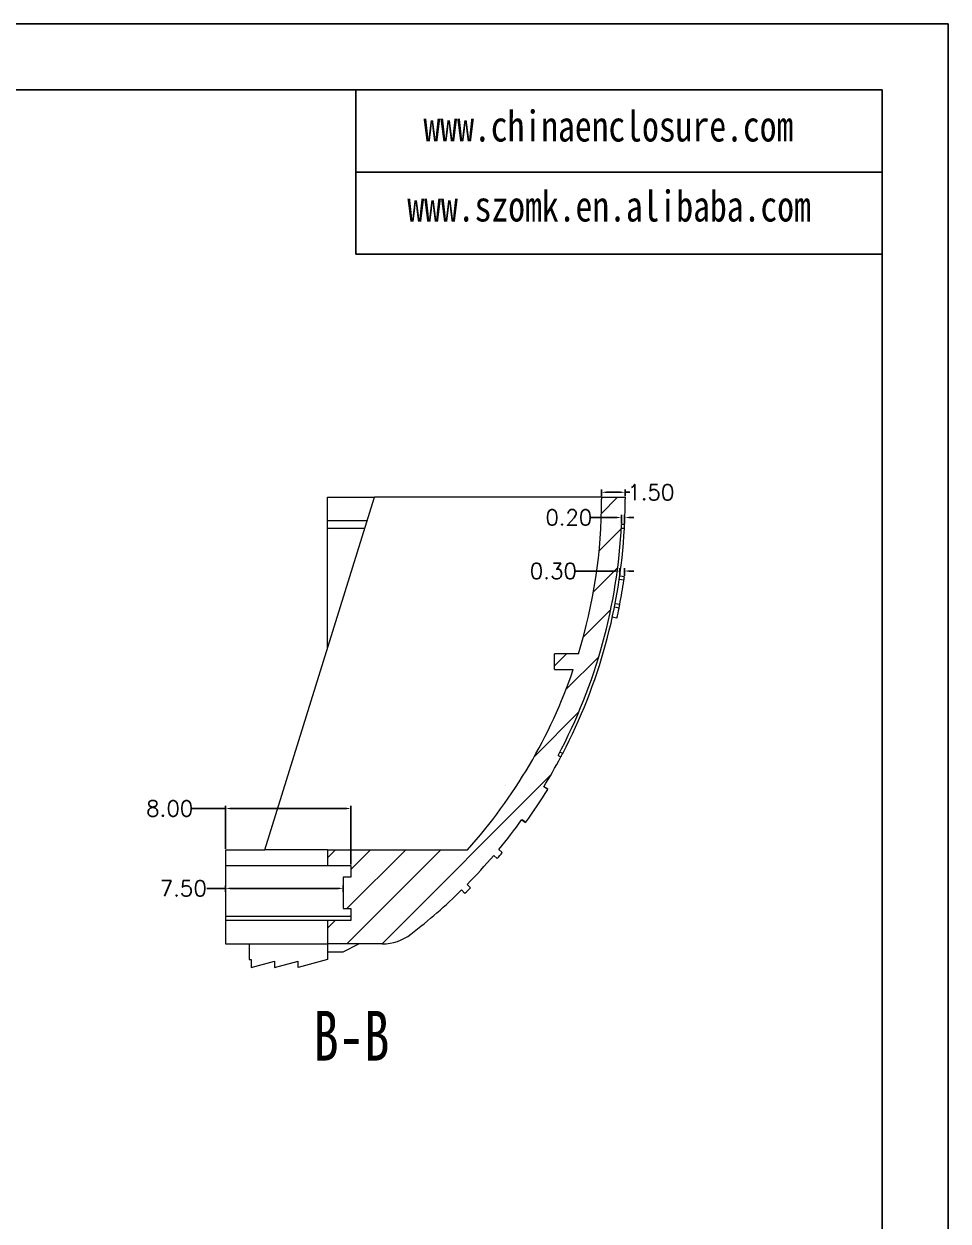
# Model space of a CAD drawing. Header units: inches. Extents: x 1531 to 2581, y 452 to 704.
# Drawn here: x 1721.4 to 1780.4, y 552.3 to 628.7 of the extents above; entities that cross this region are included whole.
import ezdxf

# ---------------------------------------------------------------- set-up
doc = ezdxf.new("R2010")
doc.units = ezdxf.units.IN
doc.header["$LTSCALE"] = 15
doc.layers.add('文字', color=81, linetype='Continuous')
doc.styles.add('SLDTEXTSTYLE0', font='TXT', dxfattribs={"width": 0.75})
doc.styles.get("Standard").update_dxf_attribs({"font": 'txt', "bigfont": 'gbcbig.shx'})
doc.styles.add('宋体', font='', dxfattribs={"width": 0.8, "height": 3.5})
doc.styles.get('宋体').set_extended_font_data('SimSun')
doc.dimstyles.new('1.5', dxfattribs={"dimtxt": 1, "dimasz": 0.3, "dimexe": 0.18, "dimexo": 0.0625, "dimgap": 0.09, "dimtad": 0, "dimtih": 1, "dimtoh": 1, "dimzin": 0, "dimdsep": 46, "dimtxsty": 'Standard', "dimcen": 0, "dimadec": 0, "dimazin": 2, "dimtfac": 1, "dimtofl": 0, "dimtmove": 0, "dimatfit": 3, "dimfxl": 1, "dimtolj": 1, "dimtzin": 0, "dimarcsym": 0})

# ---------------------------------------------------------------- blocks, each defined once
blk = doc.blocks.new('*D201')
at = {"color": 0, "lineweight": -2}
for p, q in [((1758.285, 598.583), (1758.285, 599.015)), ((1759.785, 598.583), (1759.785, 599.015)), ((1758.585, 598.835), (1759.485, 598.835)), ((1759.785, 598.835), (1760.085, 598.835))]:
    blk.add_line(p, q, dxfattribs=at)
at = {"color": 0}
for points in [[(1758.585, 598.885), (1758.585, 598.785), (1758.285, 598.835)], [(1759.485, 598.885), (1759.485, 598.785), (1759.785, 598.835)]]:
    blk.add_solid(points, dxfattribs=at)
at = {"layer": 'Defpoints', "color": 0}
for p in [(1758.285, 598.52), (1759.785, 598.835), (1759.785, 598.52)]:
    blk.add_point(p, dxfattribs=at)
at = {"color": 0, "insert": (1761.425, 598.835), "char_height": 1, "attachment_point": 5}
blk.add_mtext('\\A1;1.50', dxfattribs=at)
blk = doc.blocks.new('*D202')
at = {"color": 0, "lineweight": -2}
for p, q in [((1759.548, 596.842), (1759.548, 597.406)), ((1759.748, 596.833), (1759.748, 597.406)), ((1759.248, 597.226), (1757.615, 597.226)), ((1760.048, 597.226), (1760.348, 597.226))]:
    blk.add_line(p, q, dxfattribs=at)
at = {"color": 0}
for points in [[(1759.248, 597.276), (1759.248, 597.176), (1759.548, 597.226)], [(1760.048, 597.276), (1760.048, 597.176), (1759.748, 597.226)]]:
    blk.add_solid(points, dxfattribs=at)
at = {"layer": 'Defpoints', "color": 0}
for p in [(1759.548, 597.226), (1759.548, 596.78), (1759.748, 596.771)]:
    blk.add_point(p, dxfattribs=at)
at = {"color": 0, "insert": (1756.191, 597.226), "char_height": 1, "attachment_point": 5}
blk.add_mtext('\\A1;0.20', dxfattribs=at)
blk = doc.blocks.new('*D203')
at = {"color": 0, "lineweight": -2}
for p, q in [((1759.139, 593.807), (1756.629, 593.807)), ((1759.439, 593.541), (1759.439, 593.987)), ((1759.736, 593.499), (1759.736, 593.987)), ((1760.036, 593.807), (1760.336, 593.807))]:
    blk.add_line(p, q, dxfattribs=at)
at = {"color": 0}
for points in [[(1759.139, 593.857), (1759.139, 593.757), (1759.439, 593.807)], [(1760.036, 593.857), (1760.036, 593.757), (1759.736, 593.807)]]:
    blk.add_solid(points, dxfattribs=at)
at = {"layer": 'Defpoints', "color": 0}
for p in [(1759.439, 593.807), (1759.439, 593.479), (1759.736, 593.437)]:
    blk.add_point(p, dxfattribs=at)
at = {"color": 0, "insert": (1755.205, 593.807), "char_height": 1, "attachment_point": 5}
blk.add_mtext('\\A1;0.30', dxfattribs=at)
blk = doc.blocks.new('*D204')
at = {"color": 0, "lineweight": -2}
for p, q in [((1734.285, 578.657), (1732.147, 578.657)), ((1734.285, 576.083), (1734.285, 578.837)), ((1741.985, 578.657), (1734.585, 578.657)), ((1742.285, 575.083), (1742.285, 578.837))]:
    blk.add_line(p, q, dxfattribs=at)
at = {"color": 0}
for points in [[(1734.585, 578.707), (1734.585, 578.607), (1734.285, 578.657)], [(1741.985, 578.707), (1741.985, 578.607), (1742.285, 578.657)]]:
    blk.add_solid(points, dxfattribs=at)
at = {"layer": 'Defpoints', "color": 0}
for p in [(1742.285, 578.657), (1734.285, 576.02), (1742.285, 575.02)]:
    blk.add_point(p, dxfattribs=at)
at = {"color": 0, "insert": (1730.723, 578.657), "char_height": 1, "attachment_point": 5}
blk.add_mtext('\\A1;8.00', dxfattribs=at)
blk = doc.blocks.new('*D205')
at = {"color": 0, "lineweight": -2}
for p, q in [((1734.285, 573.333), (1734.285, 573.741)), ((1741.785, 573.333), (1741.785, 573.741)), ((1734.285, 573.561), (1733.095, 573.561)), ((1741.485, 573.561), (1734.585, 573.561))]:
    blk.add_line(p, q, dxfattribs=at)
at = {"color": 0}
for points in [[(1734.585, 573.611), (1734.585, 573.511), (1734.285, 573.561)], [(1741.485, 573.611), (1741.485, 573.511), (1741.785, 573.561)]]:
    blk.add_solid(points, dxfattribs=at)
at = {"layer": 'Defpoints', "color": 0}
for p in [(1734.285, 573.561), (1734.285, 573.27), (1741.785, 573.27)]:
    blk.add_point(p, dxfattribs=at)
at = {"color": 0, "insert": (1731.588, 573.561), "char_height": 1, "attachment_point": 5}
blk.add_mtext('\\A1;7.50', dxfattribs=at)

msp = doc.modelspace()

# ---------------------------------------------------------------- hatches: boundary and pattern name
at = {"linetype": 'Continuous', "lineweight": 0}
h = msp.add_hatch(dxfattribs=at)
h.set_pattern_fill('ANSI31', color=4, scale=0.5, style=0)
h.set_pattern_definition([(45, (52.894, 5.6614), (-1.122532, 1.122532), [])])
edge = h.paths.add_edge_path(flags=0)
edge.add_line((1759.548, 596.78), (1759.748, 596.771))
edge.add_arc((1724.785, 598.388), 35, 357.35111, 360)
edge.add_line((1759.785, 598.388), (1759.785, 598.52))
edge.add_line((1759.785, 598.52), (1758.285, 598.52))
edge.add_line((1758.285, 598.52), (1758.285, 598.388))
edge.add_arc((1724.785, 598.388), 33.5, 342.86821, 360, ccw=False)
edge.add_line((1756.799, 588.52), (1755.285, 588.52))
edge.add_line((1755.285, 588.52), (1755.285, 587.52))
edge.add_line((1755.285, 587.52), (1756.473, 587.52))
edge.add_arc((1724.785, 598.388), 33.5, 318.10982, 341.06948, ccw=False)
edge.add_line((1749.723, 576.02), (1740.785, 576.02))
edge.add_line((1740.785, 576.02), (1740.785, 575.02))
edge.add_line((1740.785, 575.02), (1742.285, 575.02))
edge.add_line((1742.285, 575.02), (1742.285, 574.27))
edge.add_line((1742.285, 574.27), (1741.785, 574.27))
edge.add_line((1741.785, 574.27), (1741.785, 572.27))
edge.add_line((1741.785, 572.27), (1742.285, 572.27))
edge.add_line((1742.285, 572.27), (1742.285, 571.52))
edge.add_line((1742.285, 571.52), (1740.785, 571.52))
edge.add_line((1740.785, 571.52), (1740.785, 570.02))
edge.add_line((1740.785, 570.02), (1744.29, 570.02))
edge.add_arc((1744.29, 573.02), 3, 270, 307.55641)
edge.add_arc((1724.785, 598.388), 35, 307.55641, 314.57856)
edge.add_line((1749.351, 573.458), (1749.562, 573.244))
edge.add_arc((1724.785, 598.388), 35.3, 314.57856, 315.39707)
edge.add_line((1749.918, 573.601), (1749.705, 573.812))
edge.add_arc((1724.785, 598.388), 35, 315.39707, 319.48963)
edge.add_line((1751.395, 575.653), (1751.623, 575.458))
edge.add_arc((1724.785, 598.388), 35.3, 319.48963, 320.30814)
edge.add_line((1751.948, 575.844), (1751.717, 576.035))
edge.add_arc((1724.785, 598.388), 35, 320.30814, 324.28548)
edge.add_line((1753.203, 577.957), (1753.446, 577.782))
edge.add_arc((1724.785, 598.388), 35.3, 324.28548, 328.37803)
edge.add_line((1754.844, 579.88), (1754.589, 580.037))
edge.add_arc((1724.785, 598.388), 35, 328.37803, 331.97726)
edge.add_line((1755.682, 581.944), (1755.505, 582.038))
edge.add_arc((1724.785, 598.388), 34.8, 331.97726, 357.35111)

# ---------------------------------------------------------------- linework, layer by layer
for p, q in [((1530.91, 628.719), (1780.39, 628.719)), ((1780.39, 628.719), (1780.39, 452.319)), ((1535.11, 624.519), (1776.19, 624.519)), ((1742.59, 624.519), (1742.59, 614.019)), ((1776.19, 624.519), (1776.19, 456.519)), ((1742.59, 619.269), (1776.19, 619.269)), ((1742.59, 614.019), (1776.19, 614.019))]:
    msp.add_line(p, q)
at = {"color": 7, "linetype": 'Continuous', "lineweight": 15}
for p, q in [((1736.785, 576.02), (1743.785, 598.52)), ((1740.785, 597.02), (1740.785, 598.52)), ((1740.785, 598.52), (1743.785, 598.52)), ((1758.285, 598.52), (1743.785, 598.52)), ((1758.285, 598.52), (1758.285, 598.388)), ((1758.285, 598.52), (1759.785, 598.52)), ((1759.785, 598.52), (1759.785, 598.388)), ((1743.318, 597.02), (1740.785, 597.02)), ((1740.785, 596.52), (1740.785, 597.02)), ((1759.748, 596.771), (1759.548, 596.78)), ((1743.163, 596.52), (1740.785, 596.52)), ((1740.785, 588.877), (1740.785, 596.52)), ((1759.735, 596.521), (1759.536, 596.532)), ((1759.704, 593.218), (1759.408, 593.262)), ((1759.736, 593.437), (1759.439, 593.479)), ((1759.396, 591.449), (1759.102, 591.508)), ((1759.439, 591.666), (1759.145, 591.723)), ((1759.26, 590.799), (1758.967, 590.863)), ((1755.285, 587.52), (1755.285, 588.52)), ((1756.799, 588.52), (1755.285, 588.52)), ((1755.285, 587.52), (1756.473, 587.52)), ((1755.798, 582.166), (1755.621, 582.258)), ((1754.844, 579.88), (1754.589, 580.037)), ((1754.605, 580.063), (1754.86, 579.906)), ((1753.185, 577.932), (1753.429, 577.757)), ((1753.203, 577.957), (1753.446, 577.782)), ((1734.285, 576.02), (1734.285, 575.02)), ((1734.285, 576.02), (1736.785, 576.02)), ((1740.785, 576.02), (1736.785, 576.02)), ((1740.785, 576.02), (1740.785, 575.02)), ((1740.785, 576.02), (1749.723, 576.02)), ((1751.948, 575.844), (1751.717, 576.035)), ((1751.395, 575.653), (1751.623, 575.458)), ((1734.285, 575.02), (1740.785, 575.02)), ((1734.285, 575.02), (1734.285, 571.777)), ((1740.785, 575.02), (1742.285, 575.02)), ((1742.285, 575.02), (1742.285, 574.27)), ((1741.785, 574.27), (1741.785, 572.27)), ((1742.285, 574.27), (1741.785, 574.27)), ((1749.918, 573.601), (1749.705, 573.812)), ((1749.351, 573.458), (1749.562, 573.244)), ((1741.785, 572.27), (1742.285, 572.27)), ((1742.285, 572.27), (1742.285, 571.52)), ((1734.285, 571.777), (1742.285, 571.777)), ((1734.285, 571.777), (1734.285, 571.52)), ((1734.285, 571.52), (1734.285, 570.02)), ((1740.785, 571.52), (1734.285, 571.52)), ((1740.785, 571.52), (1740.785, 570.02)), ((1742.285, 571.52), (1740.785, 571.52)), ((1734.285, 570.02), (1735.785, 570.02)), ((1735.785, 570.02), (1735.785, 569.02)), ((1735.785, 570.02), (1740.785, 570.02)), ((1744.29, 570.02), (1740.785, 570.02)), ((1740.785, 570.02), (1740.785, 569.02)), ((1741.785, 569.52), (1742.785, 570.02)), ((1740.785, 569.52), (1741.785, 569.52)), ((1735.785, 569.02), (1735.919, 569.02)), ((1735.919, 569.02), (1735.919, 568.52)), ((1735.919, 568.52), (1737.419, 568.922)), ((1737.419, 568.922), (1737.419, 568.52)), ((1737.419, 568.52), (1738.919, 568.922)), ((1740.785, 569.02), (1738.919, 568.52)), ((1738.919, 568.52), (1738.919, 568.922))]:
    msp.add_line(p, q, dxfattribs=at)
at = {"color": 7, "linetype": 'Continuous', "lineweight": 15, "flags": 128}
msp.add_lwpolyline([(1755.505, 582.038), (1755.549, 582.015), (1755.594, 581.991), (1755.682, 581.944)], dxfattribs=at)
at = {"color": 7, "linetype": 'Continuous', "lineweight": 15}
for centre, radius, start, end in [((1724.785, 598.388), 33.5, 342.86821, 0), ((1724.785, 598.388), 35, 357.35111, 0), ((1724.785, 598.388), 34.8, 331.97726, 357.35111), ((1724.785, 598.388), 35, 332.38652, 356.94185), ((1724.785, 598.388), 35.3, 349.02191, 351.57726), ((1724.785, 598.388), 35.3, 351.57726, 351.93661), ((1724.785, 598.388), 35.3, 347.58452, 348.66256), ((1724.785, 598.388), 35.3, 348.66256, 349.02191), ((1724.785, 598.388), 33.5, 318.10982, 341.06948), ((1724.785, 598.388), 35, 328.37803, 331.97726), ((1724.785, 598.388), 35.3, 324.28548, 328.37803), ((1724.785, 598.388), 35, 320.30814, 324.28548), ((1724.785, 598.388), 35, 315.39707, 319.48963), ((1724.785, 598.388), 35.3, 319.48963, 320.30814), ((1724.785, 598.388), 35, 307.55641, 314.57856), ((1724.785, 598.388), 35.3, 314.57856, 315.39707), ((1744.29, 573.02), 3, 270, 307.55641)]:
    msp.add_arc(centre, radius, start, end, dxfattribs=at)
for points, knots in [([(1759.735, 596.521), (1759.736, 596.537), (1759.738, 596.57), (1759.741, 596.633), (1759.745, 596.702), (1759.747, 596.748), (1759.748, 596.768), (1759.748, 596.77), (1759.748, 596.771)], [0, 0, 0, 0, 0.125948, 0.251074, 0.499929, 0.749352, 0.874547, 1, 1, 1, 1]), ([(1755.682, 581.944), (1755.682, 581.945), (1755.683, 581.947), (1755.692, 581.964), (1755.714, 582.005), (1755.746, 582.066), (1755.776, 582.122), (1755.791, 582.151), (1755.798, 582.166)], [0, 0, 0, 0, 0.125212, 0.250682, 0.500128, 0.748484, 0.87338, 1, 1, 1, 1]), ([(1754.108, 578.735), (1754.121, 578.754), (1754.133, 578.772), (1754.15, 578.797), (1754.155, 578.805), (1754.163, 578.817), (1754.165, 578.821), (1754.169, 578.826), (1754.17, 578.828), (1754.172, 578.831), (1754.173, 578.832), (1754.174, 578.834), (1754.174, 578.834), (1754.189, 578.857), (1754.203, 578.877), (1754.223, 578.908), (1754.23, 578.918), (1754.24, 578.933), (1754.243, 578.938), (1754.248, 578.946), (1754.25, 578.948), (1754.253, 578.953), (1754.255, 578.955), (1754.265, 578.971), (1754.273, 578.983), (1754.29, 579.008), (1754.297, 579.02), (1754.316, 579.049), (1754.327, 579.066), (1754.347, 579.096), (1754.357, 579.111), (1754.378, 579.144), (1754.389, 579.161), (1754.411, 579.194), (1754.421, 579.21), (1754.439, 579.237), (1754.444, 579.246), (1754.453, 579.259), (1754.456, 579.264), (1754.46, 579.27), (1754.461, 579.272), (1754.464, 579.276), (1754.466, 579.279), (1754.474, 579.293), (1754.486, 579.31), (1754.5, 579.333)], [0, 0, 0, 0, 0.125, 0.125, 0.1875, 0.1875, 0.21875, 0.21875, 0.234375, 0.234375, 0.242188, 0.242188, 0.25, 0.25, 0.375, 0.375, 0.4375, 0.4375, 0.46875, 0.46875, 0.484375, 0.484375, 0.5, 0.5, 0.5625, 0.5625, 0.625, 0.625, 0.6875, 0.6875, 0.75, 0.75, 0.8125, 0.8125, 0.875, 0.875, 0.90625, 0.90625, 0.921875, 0.921875, 0.929688, 0.929688, 0.9375, 0.9375, 1, 1, 1, 1]), ([(1753.805, 578.29), (1753.812, 578.3), (1753.818, 578.308), (1753.825, 578.319), (1753.827, 578.322), (1753.83, 578.327), (1753.831, 578.328), (1753.833, 578.331), (1753.834, 578.332), (1753.84, 578.34), (1753.844, 578.347), (1753.854, 578.361), (1753.859, 578.369), (1753.873, 578.388), (1753.882, 578.401), (1753.895, 578.421), (1753.899, 578.427), (1753.908, 578.44), (1753.913, 578.447), (1753.932, 578.475), (1753.946, 578.495), (1753.966, 578.525), (1753.973, 578.534), (1753.982, 578.548), (1753.985, 578.553), (1753.99, 578.559), (1753.991, 578.562), (1753.993, 578.565), (1753.994, 578.566), (1753.996, 578.568), (1753.997, 578.57), (1754.012, 578.592), (1754.03, 578.619), (1754.056, 578.657), (1754.059, 578.661), (1754.063, 578.668), (1754.064, 578.669), (1754.066, 578.672), (1754.067, 578.673), (1754.071, 578.68), (1754.075, 578.686), (1754.088, 578.705), (1754.098, 578.719), (1754.108, 578.735)], [0, 0, 0, 0, 0.03125, 0.03125, 0.046875, 0.046875, 0.054688, 0.054688, 0.0625, 0.0625, 0.09375, 0.09375, 0.125, 0.125, 0.1875, 0.1875, 0.21875, 0.21875, 0.25, 0.25, 0.375, 0.375, 0.4375, 0.4375, 0.46875, 0.46875, 0.484375, 0.484375, 0.492188, 0.492188, 0.5, 0.5, 0.75, 0.75, 0.78125, 0.78125, 0.796875, 0.796875, 0.8125, 0.8125, 0.875, 0.875, 1, 1, 1, 1])]:
    msp.add_open_spline(points, degree=3, knots=knots, dxfattribs=at)

# ---------------------------------------------------------------- texts
at = {"color": 7, "linetype": 'Continuous', "insert": (1739.888, 565.746), "char_height": 3.175, "attachment_point": 1, "style": 'SLDTEXTSTYLE0'}
msp.add_mtext('B-B', dxfattribs=at)
at = {"layer": '文字', "color": 0, "char_height": 1.9712, "width": 34.63209, "attachment_point": 1, "style": '宋体'}
for s, insert in [('www.chinaenclosure.com', (1746.918, 623.189)), ('www.szomk.en.alibaba.com', (1745.888, 618.084))]:
    msp.add_mtext(s, dxfattribs=dict(at, insert=insert))

# ---------------------------------------------------------------- dimensions: what is measured, and where the dimension line sits
dim = msp.add_linear_dim(base=(1759.785, 598.835), p1=(1758.285, 598.52), p2=(1759.785, 598.52), dimstyle='1.5')
dim.commit()
dim.dimension.update_dxf_attribs({"geometry": '*D201', "text_midpoint": (1761.425, 598.835)})
for base, p1, p2, picture, middle in [((1759.548, 597.226), (1759.748, 596.771), (1759.548, 596.78), '*D202', (1756.191, 597.226)), ((1759.439, 593.807), (1759.736, 593.437), (1759.439, 593.479), '*D203', (1755.205, 593.807)), ((1742.285, 578.657), (1734.285, 576.02), (1742.285, 575.02), '*D204', (1730.723, 578.657)), ((1734.285, 573.561), (1741.785, 573.27), (1734.285, 573.27), '*D205', (1731.588, 573.561))]:
    dim = msp.add_linear_dim(base=base, p1=p1, p2=p2, dimstyle='1.5')
    dim.commit()
    dim.dimension.update_dxf_attribs({"geometry": picture, "text_midpoint": middle, "dimtype": 160})

doc.saveas('drawing.dxf')
